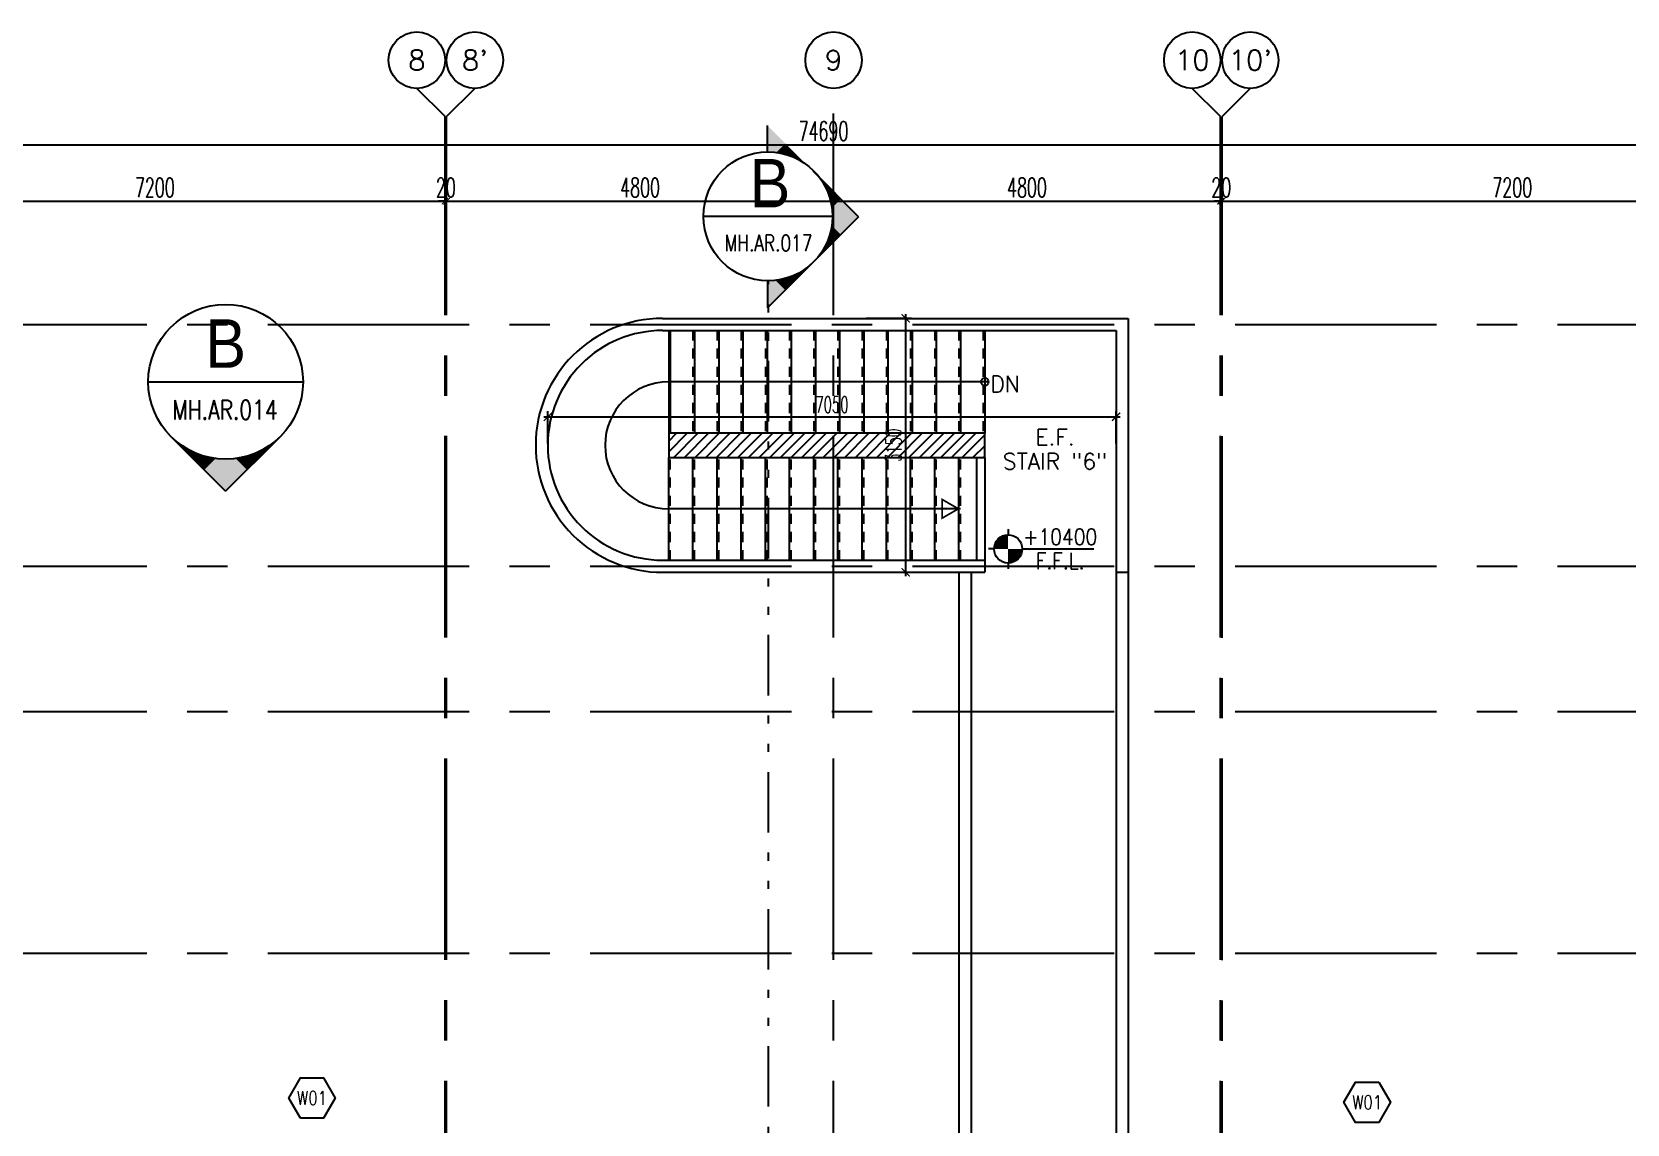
# Model space of a CAD drawing. Extents: x 88808.2 to 88899.2, y 39921.6 to 40001.1.
# Drawn here: x 88846.01 to 88865.79, y 39987.58 to 40001.13 of the extents above; entities that cross this region are included whole.
import ezdxf
from ezdxf.enums import TextEntityAlignment as Align

# ---------------------------------------------------------------- set-up
doc = ezdxf.new("R2010")
doc.units = 0
doc.header["$MEASUREMENT"] = 0
doc.header["$PDMODE"] = 34
for name, pattern in [('2DASHES', [1.7, 0.75, -0.25, 0.1, -0.25, 0.1, -0.25]), ('CENTERX2', [4, 2.5, -0.5, 0.5, -0.5]), ('HIDDEN2', [0.1875, 0.125, -0.0625])]:
    doc.linetypes.add(name, pattern=pattern)
doc.layers.get('0').update_dxf_attribs({"linetype": 'CONTINUOUS'})
doc.layers.get('DEFPOINTS').update_dxf_attribs({"linetype": 'CONTINUOUS'})
for name, color, linetype in [('AX', 6, 'CONTINUOUS'), ('AX-CR', 2, 'CONTINUOUS'), ('AX-DIM', 4, 'CONTINUOUS'), ('AX-TXT', 2, 'CONTINUOUS'), ('AXES', 11, 'CENTERX2'), ('ele', 7, 'CONTINUOUS'), ('Hatch', 11, 'CONTINUOUS'), ('IND-ES', 6, 'CONTINUOUS'), ('IND-ES-L', 6, '2DASHES'), ('IND-ES-TXT', 4, 'CONTINUOUS'), ('LEV-PL', 7, 'CONTINUOUS'), ('RM-NAME', 2, 'CONTINUOUS'), ('ROOF', 7, 'CONTINUOUS'), ('SEC-MRK', 7, 'CONTINUOUS'), ('STR', 5, 'CONTINUOUS'), ('TXT1', 2, 'CONTINUOUS'), ('WALL', 2, 'CONTINUOUS'), ('WIN-BOX', 3, 'CONTINUOUS'), ('WIN-NO', 5, 'CONTINUOUS')]:
    doc.layers.add(name, color=color, linetype=linetype)
doc.styles.add('ROMANS', font='ROMANS.shx', dxfattribs={"width": 0.6})
doc.styles.add('S', font='ROMANS.SHX')
doc.styles.add('S5', font='simplex.shx', dxfattribs={"width": 0.77})
doc.styles.add('TTXT', font='swisse.ttf', dxfattribs={"width": 0.6})
doc.dimstyles.new('DIM-OUT', dxfattribs={"dimscale": 0, "dimtxt": 0.24, "dimasz": 0.08, "dimexe": 0.02, "dimexo": 0.02, "dimgap": 0.05, "dimtad": 1, "dimdec": 0, "dimlfac": 1000, "dimzin": 0, "dimdsep": 46, "dimtxsty": 'ROMANS', "dimblk1": 'ARCHTICK', "dimblk2": 'ARCHTICK', "dimsah": 1, "dimcen": 0.01, "dimdle": 0.08, "dimclrd": 4, "dimclre": 4, "dimclrt": 2, "dimadec": 0, "dimazin": 0, "dimtp": 2, "dimtm": 2, "dimtfac": 0.114286, "dimtdec": 0, "dimtix": 1, "dimtmove": 2, "dimatfit": 3, "dimldrblk": 'ARCHTICK', "dimfxl": 0, "dimtolj": 1, "dimtzin": 0, "dimarcsym": 0})
doc.dimstyles.new('STANDARD in', dxfattribs={"dimtxt": 0.2, "dimasz": 0.1, "dimexe": 0.07, "dimexo": 0.07, "dimgap": 0.05, "dimtad": 1, "dimdec": 0, "dimlfac": 1000, "dimzin": 0, "dimdsep": 46, "dimtxsty": 'ROMANS', "dimblk": 'ARCHTICK', "dimcen": 0.05, "dimdle": 0.05, "dimclrd": 4, "dimclre": 4, "dimclrt": 2, "dimadec": 0, "dimazin": 0, "dimtfac": 1, "dimtdec": 0, "dimtmove": 2, "dimatfit": 3, "dimfxl": 0, "dimtolj": 1, "dimtzin": 0, "dimarcsym": 0})

# ---------------------------------------------------------------- blocks, each defined once
blk = doc.blocks.new('_ARCHTICK')
at = {"color": 0, "linetype": 'ByBlock', "const_width": 0.15}
blk.add_lwpolyline([(-0.5, -0.5), (0.5, 0.5)], dxfattribs=at)
blk = doc.blocks.new('*D378')
at = {"layer": 'AX-DIM', "color": 4, "lineweight": -2}
for p, q in [((88818.4, 39999.728), (88893.25, 39999.728)), ((88818.48, 39999.348), (88818.48, 39999.748)), ((88893.17, 39996.657), (88893.17, 39999.748))]:
    blk.add_line(p, q, dxfattribs=at)
at = {"layer": 'DEFPOINTS', "color": 0}
for p in [(88893.17, 39999.728), (88818.48, 39999.328), (88893.17, 39996.637)]:
    blk.add_point(p, dxfattribs=at)
at = {"layer": 'AX-DIM', "color": 4, "lineweight": -2, "xscale": 0.08, "yscale": 0.08, "zscale": 0.08, "rotation": 180}
blk.add_blockref('_ARCHTICK', (88818.48, 39999.728), dxfattribs=at)
at = {"layer": 'AX-DIM', "color": 4, "lineweight": -2, "xscale": 0.08, "yscale": 0.08, "zscale": 0.08}
blk.add_blockref('_ARCHTICK', (88893.17, 39999.728), dxfattribs=at)
at = {"layer": 'AX-DIM', "color": 2, "insert": (88855.825, 39999.898), "char_height": 0.24, "attachment_point": 5, "style": 'ROMANS'}
blk.add_mtext('\\A1;74690', dxfattribs=at)
blk = doc.blocks.new('*D71')
at = {"layer": 'AX-DIM', "color": 4, "lineweight": -2}
for p, q in [((88860.75, 39999.028), (88860.67, 39999.028)), ((88860.75, 39998.648), (88860.75, 39999.048)), ((88860.75, 39999.028), (88860.77, 39999.028)), ((88860.77, 39998.648), (88860.77, 39999.048)), ((88860.77, 39999.028), (88860.85, 39999.028))]:
    blk.add_line(p, q, dxfattribs=at)
at = {"layer": 'DEFPOINTS', "color": 0}
for p in [(88860.77, 39999.028), (88860.75, 39998.628), (88860.77, 39998.628)]:
    blk.add_point(p, dxfattribs=at)
at = {"layer": 'AX-DIM', "color": 4, "lineweight": -2, "xscale": 0.08, "yscale": 0.08, "zscale": 0.08}
blk.add_blockref('_ARCHTICK', (88860.75, 39999.028), dxfattribs=at)
at = {"layer": 'AX-DIM', "color": 4, "lineweight": -2, "xscale": 0.08, "yscale": 0.08, "zscale": 0.08, "rotation": 180}
blk.add_blockref('_ARCHTICK', (88860.77, 39999.028), dxfattribs=at)
at = {"layer": 'AX-DIM', "color": 2, "insert": (88860.76, 39999.198), "char_height": 0.24, "attachment_point": 5, "style": 'ROMANS'}
blk.add_mtext('\\A1;20', dxfattribs=at)
blk = doc.blocks.new('*D70')
at = {"layer": 'AX-DIM', "color": 4, "lineweight": -2}
for p, q in [((88860.69, 39999.028), (88868.05, 39999.028)), ((88860.77, 39998.648), (88860.77, 39999.048)), ((88867.97, 39998.648), (88867.97, 39999.048))]:
    blk.add_line(p, q, dxfattribs=at)
at = {"layer": 'DEFPOINTS', "color": 0}
for p in [(88867.97, 39999.028), (88860.77, 39998.628), (88867.97, 39998.628)]:
    blk.add_point(p, dxfattribs=at)
at = {"layer": 'AX-DIM', "color": 4, "lineweight": -2, "xscale": 0.08, "yscale": 0.08, "zscale": 0.08, "rotation": 180}
blk.add_blockref('_ARCHTICK', (88860.77, 39999.028), dxfattribs=at)
at = {"layer": 'AX-DIM', "color": 4, "lineweight": -2, "xscale": 0.08, "yscale": 0.08, "zscale": 0.08}
blk.add_blockref('_ARCHTICK', (88867.97, 39999.028), dxfattribs=at)
at = {"layer": 'AX-DIM', "color": 2, "insert": (88864.37, 39999.198), "char_height": 0.24, "attachment_point": 5, "style": 'ROMANS'}
blk.add_mtext('\\A1;7200', dxfattribs=at)
blk = doc.blocks.new('*D90')
at = {"layer": 'AX-DIM', "color": 4, "lineweight": -2}
for p, q in [((88851.13, 39999.028), (88851.05, 39999.028)), ((88851.13, 39998.648), (88851.13, 39999.048)), ((88851.13, 39999.028), (88851.15, 39999.028)), ((88851.15, 39998.648), (88851.15, 39999.048)), ((88851.15, 39999.028), (88851.23, 39999.028))]:
    blk.add_line(p, q, dxfattribs=at)
at = {"layer": 'DEFPOINTS', "color": 0}
for p in [(88851.15, 39999.028), (88851.13, 39998.628), (88851.15, 39998.628)]:
    blk.add_point(p, dxfattribs=at)
at = {"layer": 'AX-DIM', "color": 4, "lineweight": -2, "xscale": 0.08, "yscale": 0.08, "zscale": 0.08}
blk.add_blockref('_ARCHTICK', (88851.13, 39999.028), dxfattribs=at)
at = {"layer": 'AX-DIM', "color": 4, "lineweight": -2, "xscale": 0.08, "yscale": 0.08, "zscale": 0.08, "rotation": 180}
blk.add_blockref('_ARCHTICK', (88851.15, 39999.028), dxfattribs=at)
at = {"layer": 'AX-DIM', "color": 2, "insert": (88851.14, 39999.198), "char_height": 0.24, "attachment_point": 5, "style": 'ROMANS'}
blk.add_mtext('\\A1;20', dxfattribs=at)
blk = doc.blocks.new('*D89')
at = {"layer": 'AX-DIM', "color": 4, "lineweight": -2}
for p, q in [((88851.07, 39999.028), (88856.03, 39999.028)), ((88851.15, 39998.648), (88851.15, 39999.048)), ((88855.95, 39998.648), (88855.95, 39999.048))]:
    blk.add_line(p, q, dxfattribs=at)
at = {"layer": 'DEFPOINTS', "color": 0}
for p in [(88855.95, 39999.028), (88851.15, 39998.628), (88855.95, 39998.628)]:
    blk.add_point(p, dxfattribs=at)
at = {"layer": 'AX-DIM', "color": 4, "lineweight": -2, "xscale": 0.08, "yscale": 0.08, "zscale": 0.08, "rotation": 180}
blk.add_blockref('_ARCHTICK', (88851.15, 39999.028), dxfattribs=at)
at = {"layer": 'AX-DIM', "color": 4, "lineweight": -2, "xscale": 0.08, "yscale": 0.08, "zscale": 0.08}
blk.add_blockref('_ARCHTICK', (88855.95, 39999.028), dxfattribs=at)
at = {"layer": 'AX-DIM', "color": 2, "insert": (88853.55, 39999.198), "char_height": 0.24, "attachment_point": 5, "style": 'ROMANS'}
blk.add_mtext('\\A1;4800', dxfattribs=at)
blk = doc.blocks.new('*D88')
at = {"layer": 'AX-DIM', "color": 4, "lineweight": -2}
for p, q in [((88843.85, 39999.028), (88851.21, 39999.028)), ((88843.93, 39998.648), (88843.93, 39999.048)), ((88851.13, 39998.648), (88851.13, 39999.048))]:
    blk.add_line(p, q, dxfattribs=at)
at = {"layer": 'DEFPOINTS', "color": 0}
for p in [(88851.13, 39999.028), (88843.93, 39998.628), (88851.13, 39998.628)]:
    blk.add_point(p, dxfattribs=at)
at = {"layer": 'AX-DIM', "color": 4, "lineweight": -2, "xscale": 0.08, "yscale": 0.08, "zscale": 0.08, "rotation": 180}
blk.add_blockref('_ARCHTICK', (88843.93, 39999.028), dxfattribs=at)
at = {"layer": 'AX-DIM', "color": 4, "lineweight": -2, "xscale": 0.08, "yscale": 0.08, "zscale": 0.08}
blk.add_blockref('_ARCHTICK', (88851.13, 39999.028), dxfattribs=at)
at = {"layer": 'AX-DIM', "color": 2, "insert": (88847.53, 39999.198), "char_height": 0.24, "attachment_point": 5, "style": 'ROMANS'}
blk.add_mtext('\\A1;7200', dxfattribs=at)
blk = doc.blocks.new('*D91')
at = {"layer": 'AX-DIM', "color": 4, "lineweight": -2}
for p, q in [((88855.87, 39999.028), (88860.83, 39999.028)), ((88855.95, 39998.648), (88855.95, 39999.048)), ((88860.75, 39998.648), (88860.75, 39999.048))]:
    blk.add_line(p, q, dxfattribs=at)
at = {"layer": 'DEFPOINTS', "color": 0}
for p in [(88860.75, 39999.028), (88855.95, 39998.628), (88860.75, 39998.628)]:
    blk.add_point(p, dxfattribs=at)
at = {"layer": 'AX-DIM', "color": 4, "lineweight": -2, "xscale": 0.08, "yscale": 0.08, "zscale": 0.08, "rotation": 180}
blk.add_blockref('_ARCHTICK', (88855.95, 39999.028), dxfattribs=at)
at = {"layer": 'AX-DIM', "color": 4, "lineweight": -2, "xscale": 0.08, "yscale": 0.08, "zscale": 0.08}
blk.add_blockref('_ARCHTICK', (88860.75, 39999.028), dxfattribs=at)
at = {"layer": 'AX-DIM', "color": 2, "insert": (88858.35, 39999.198), "char_height": 0.24, "attachment_point": 5, "style": 'ROMANS'}
blk.add_mtext('\\A1;4800', dxfattribs=at)
blk = doc.blocks.new('WW1')
at = {"layer": 'WIN-BOX'}
blk.add_lwpolyline([(144, -250), (289, 0), (144, 250), (-144, 250), (-289, 0), (-144, -250)], close=True, dxfattribs=at)
at = {"layer": 'WIN-NO', "style": 'ROMANS', "width": 0.8}
blk.add_attdef('W00', text='', height=170, dxfattribs=at).set_placement((0, 0), align=Align.MIDDLE)
blk = doc.blocks.new('LEV1')
at = {"layer": 'LEV-PL'}
for p, q in [((0, 245), (0, 175)), ((-175, 0), (-245, 0)), ((175, 0), (1061, 0)), ((0, -175), (0, -245))]:
    blk.add_line(p, q, dxfattribs=at)
at = {"layer": 'LEV-PL', "const_width": 175}
for points in [[(-88, 0, -0.414214), (0, 88, -1)], [(88, 0, -0.414214), (0, -88, -1)]]:
    blk.add_lwpolyline(points, format="xyb", dxfattribs=at)
at = {"layer": 'LEV-PL'}
blk.add_circle((0, 0), 175, dxfattribs=at)
at = {"layer": 'LEV-PL', "color": 4, "style": 'S', "width": 0.85}
for tag, p in [('+0000', (646, 50)), ('F.F.L.', (646, -250))]:
    blk.add_attdef(tag, text='', height=200, dxfattribs=at).set_placement(p, align=Align.CENTER)
blk = doc.blocks.new('AXU')
at = {"layer": 'AX-CR'}
blk.add_circle((0, 350), 350, dxfattribs=at)
at = {"layer": 'AX-TXT', "style": 'ROMANS'}
blk.add_attdef('AX', text='', height=250, dxfattribs=at).set_placement((0, 350), align=Align.MIDDLE)
blk = doc.blocks.new('*D532')
at = {"layer": 'DEFPOINTS', "color": 0, "linetype": 'Continuous'}
for p in [(88856.286, 39997.575), (88856.845, 39997.575), (88856.403, 39994.425)]:
    blk.add_point(p, dxfattribs=at)
at = {"layer": 'ele', "color": 4, "linetype": 'Continuous', "lineweight": -2}
for p, q in [((88856.356, 39997.575), (88856.915, 39997.575)), ((88856.845, 39994.375), (88856.845, 39997.625)), ((88856.473, 39994.425), (88856.915, 39994.425))]:
    blk.add_line(p, q, dxfattribs=at)
at = {"layer": 'ele', "color": 4, "linetype": 'Continuous', "lineweight": -2, "xscale": 0.1, "yscale": 0.1, "zscale": 0.1}
for p, rotation in [((88856.845, 39997.575), 90), ((88856.845, 39994.425), 270)]:
    blk.add_blockref('_ARCHTICK', p, dxfattribs=dict(at, rotation=rotation))
at = {"layer": 'ele', "color": 2, "linetype": 'Continuous', "insert": (88856.695, 39996), "char_height": 0.2, "attachment_point": 5, "rotation": 90, "style": 'ROMANS'}
blk.add_mtext('\\A1;3150', dxfattribs=at)
blk = doc.blocks.new('*D533')
at = {"layer": 'DEFPOINTS', "color": 0, "linetype": 'Continuous'}
for p in [(88859.455, 39996.354), (88852.405, 39995.954), (88859.455, 39995.954)]:
    blk.add_point(p, dxfattribs=at)
at = {"layer": 'ele', "color": 4, "linetype": 'Continuous', "lineweight": -2}
for p, q in [((88852.355, 39996.354), (88859.505, 39996.354)), ((88852.405, 39996.024), (88852.405, 39996.424)), ((88859.455, 39996.024), (88859.455, 39996.424))]:
    blk.add_line(p, q, dxfattribs=at)
at = {"layer": 'ele', "color": 4, "linetype": 'Continuous', "lineweight": -2, "xscale": 0.1, "yscale": 0.1, "zscale": 0.1, "rotation": 180}
blk.add_blockref('_ARCHTICK', (88852.405, 39996.354), dxfattribs=at)
at = {"layer": 'ele', "color": 4, "linetype": 'Continuous', "lineweight": -2, "xscale": 0.1, "yscale": 0.1, "zscale": 0.1}
blk.add_blockref('_ARCHTICK', (88859.455, 39996.354), dxfattribs=at)
at = {"layer": 'ele', "color": 2, "linetype": 'Continuous', "insert": (88855.93, 39996.504), "char_height": 0.2, "attachment_point": 5, "style": 'ROMANS'}
blk.add_mtext('\\A1;7050', dxfattribs=at)
blk = doc.blocks.new('AR2-SC')
at = {"layer": 'IND-ES'}
for p, q in [((0, 1131), (-566, 566)), ((0, 1131), (1131, 0)), ((-800, 0), (-1131, 0)), ((800, 0), (1131, 0))]:
    blk.add_line(p, q, dxfattribs=at)
for points in [[(0, 800), (0, 1131), (-104, 793), (-221, 910)], [(0, 800), (0, 1131), (104, 793), (221, 910)], [(-207, 773), (-283, 849), (-306, 739), (-349, 782)], [(-104, 793), (-221, 910), (-207, 773), (-283, 849)], [(104, 793), (221, 910), (207, 773), (283, 849)], [(207, 773), (283, 849), (306, 739), (349, 782)], [(-492, 640), (-487, 634), (-566, 566)], [(-400, 693), (-419, 712), (-487, 634), (-492, 640)], [(-306, 739), (-349, 782), (-400, 693), (-419, 712)], [(306, 739), (349, 782), (400, 693), (419, 712)], [(400, 693), (419, 712), (487, 634), (492, 640)], [(492, 640), (487, 634), (566, 566)], [(-739, 306), (-782, 349), (-693, 400), (-712, 419)], [(-693, 400), (-712, 419), (-634, 487), (-640, 492)], [(-640, 492), (-634, 487), (-566, 566)], [(640, 492), (634, 487), (566, 566)], [(693, 400), (712, 419), (634, 487), (640, 492)], [(739, 306), (782, 349), (693, 400), (712, 419)], [(-800, 0), (-1131, 0), (-793, 104), (-910, 221)], [(-793, 104), (-910, 221), (-773, 207), (-849, 283)], [(-773, 207), (-849, 283), (-739, 306), (-782, 349)], [(773, 207), (849, 283), (739, 306), (782, 349)], [(793, 104), (910, 221), (773, 207), (849, 283)], [(800, 0), (1131, 0), (793, 104), (910, 221)]]:
    blk.add_solid(points, dxfattribs=at)
blk = doc.blocks.new('AR1-EL')
at = {"layer": 'IND-ES'}
for q in [(-566, 566), (566, 566)]:
    blk.add_line((0, 1131), q, dxfattribs=at)
for points in [[(0, 800), (0, 1131), (-104, 793), (-221, 910)], [(0, 800), (0, 1131), (104, 793), (221, 910)], [(-207, 773), (-283, 849), (-306, 739), (-349, 782)], [(-104, 793), (-221, 910), (-207, 773), (-283, 849)], [(104, 793), (221, 910), (207, 773), (283, 849)], [(207, 773), (283, 849), (306, 739), (349, 782)], [(-400, 693), (-419, 712), (-487, 634), (-492, 640)], [(-306, 739), (-349, 782), (-400, 693), (-419, 712)], [(306, 739), (349, 782), (400, 693), (419, 712)], [(400, 693), (419, 712), (487, 634), (492, 640)], [(-492, 640), (-487, 634), (-566, 566)], [(492, 640), (487, 634), (566, 566)]]:
    blk.add_solid(points, dxfattribs=at)

msp = doc.modelspace()

# ---------------------------------------------------------------- hatches: boundary and pattern name
at = {"layer": 'Hatch', "linetype": 'Continuous'}
h = msp.add_hatch(dxfattribs=at)
h.set_pattern_fill('ANSI31', color=256, scale=0.75, style=0)
h.paths.add_polyline_path([(88857.8251, 39996.1496), (88853.9051, 39996.1496), (88853.9051, 39995.8496), (88857.8251, 39995.8496)])

# ---------------------------------------------------------------- linework, layer by layer
at = {"layer": 'AXES'}
for p, q in [((88851.1303, 40000.0779), (88850.7803, 40000.4279)), ((88851.1503, 40000.0779), (88851.5003, 40000.4279)), ((88855.9503, 39921.6153), (88855.9503, 40000.4279)), ((88860.7503, 40000.0779), (88860.4003, 40000.4279)), ((88860.7703, 40000.0779), (88861.1203, 40000.4279)), ((88851.1303, 39921.6153), (88851.1303, 40000.0779)), ((88851.1503, 39921.6153), (88851.1503, 40000.0779)), ((88860.7503, 39921.6153), (88860.7503, 40000.0779)), ((88860.7703, 39921.6132), (88860.7703, 40000.0759)), ((88808.9303, 39997.4996), (88876.9703, 39997.4996)), ((88808.9303, 39994.4996), (88876.9703, 39994.4996)), ((88808.9303, 39992.6996), (88876.9703, 39992.6996)), ((88808.9303, 39989.6996), (88876.9703, 39989.6996))]:
    msp.add_line(p, q, dxfattribs=at)
at = {"layer": 'IND-ES'}
for p, q in [((88855.936, 39998.84), (88854.336, 39998.84)), ((88847.4487, 39996.7881), (88849.3687, 39996.7881)), ((88847.4487, 39996.7881), (88849.3687, 39996.7881))]:
    msp.add_line(p, q, dxfattribs=at)
at = {"layer": 'IND-ES-L'}
msp.add_line((88855.1418, 39984.3971), (88855.1418, 39998.0401), dxfattribs=at)
at = {"layer": 'IND-ES-L', "linetype": 'ByBlock'}
for centre, major_axis in [((88855.136, 39998.84), (0.8, 0.0001)), ((88848.4087, 39996.7881), (-0.96, -0.0001))]:
    msp.add_ellipse(centre, major_axis=major_axis, ratio=0.9999999, start_param=-0.0000763, end_param=6.283109, dxfattribs=at)
at = {"layer": 'ROOF'}
for p, q in [((88857.7251, 39995.8496), (88857.7251, 39994.5746)), ((88857.8251, 39995.8496), (88857.8251, 39994.5746)), ((88857.5053, 39994.4246), (88857.5053, 39979.7496)), ((88857.6553, 39994.4246), (88857.6553, 39979.7496)), ((88859.4553, 39994.4246), (88859.4553, 39979.7496)), ((88859.6053, 39994.4246), (88859.6053, 39979.7496))]:
    msp.add_line(p, q, dxfattribs=at)
msp.add_lwpolyline([(88857.8251, 39996.1496), (88853.9051, 39996.1496), (88853.9051, 39995.8496), (88857.8251, 39995.8496)], close=True, dxfattribs=at)
at = {"layer": 'STR', "linetype": 'HIDDEN2'}
for p, q in [((88853.9051, 39997.4246), (88853.9051, 39996.1496)), ((88853.9251, 39997.4246), (88853.9251, 39996.1496)), ((88854.2051, 39997.4246), (88854.2051, 39996.1496)), ((88854.5051, 39997.4246), (88854.5051, 39996.1496)), ((88854.8051, 39997.4246), (88854.8051, 39996.1496)), ((88855.1051, 39997.4246), (88855.1051, 39996.1496)), ((88855.4051, 39997.4246), (88855.4051, 39996.1496)), ((88855.7051, 39997.4246), (88855.7051, 39996.1496)), ((88856.0051, 39997.4246), (88856.0051, 39996.1496)), ((88856.3051, 39997.4246), (88856.3051, 39996.1496)), ((88856.6051, 39997.4246), (88856.6051, 39996.1496)), ((88856.9051, 39997.4246), (88856.9051, 39996.1496)), ((88857.2051, 39997.4246), (88857.2051, 39996.1496)), ((88857.5051, 39997.4246), (88857.5051, 39996.1496)), ((88857.8051, 39997.4246), (88857.8051, 39996.1496)), ((88853.9251, 39994.5746), (88853.9251, 39995.8496)), ((88854.2251, 39994.5746), (88854.2251, 39995.8496)), ((88854.5251, 39994.5746), (88854.5251, 39995.8496)), ((88854.8251, 39994.5746), (88854.8251, 39995.8496)), ((88855.1251, 39994.5746), (88855.1251, 39995.8496)), ((88855.4251, 39994.5746), (88855.4251, 39995.8496)), ((88855.7251, 39994.5746), (88855.7251, 39995.8496)), ((88856.0251, 39994.5746), (88856.0251, 39995.8496)), ((88856.3251, 39994.5746), (88856.3251, 39995.8496)), ((88856.6251, 39994.5746), (88856.6251, 39995.8496)), ((88856.9251, 39994.5746), (88856.9251, 39995.8496)), ((88857.2251, 39994.5746), (88857.2251, 39995.8496)), ((88857.5251, 39994.5746), (88857.5251, 39995.8496))]:
    msp.add_line(p, q, dxfattribs=at)
at = {"layer": 'STR'}
for p, q in [((88853.9051, 39997.4246), (88853.9051, 39996.1496)), ((88853.9251, 39997.4246), (88853.9251, 39996.1496)), ((88854.2251, 39997.4246), (88854.2251, 39996.1496)), ((88854.5251, 39997.4246), (88854.5251, 39996.1496)), ((88854.8251, 39997.4246), (88854.8251, 39996.1496)), ((88855.1251, 39997.4246), (88855.1251, 39996.1496)), ((88855.4251, 39997.4246), (88855.4251, 39996.1496)), ((88855.7251, 39997.4246), (88855.7251, 39996.1496)), ((88856.0251, 39997.4246), (88856.0251, 39996.1496)), ((88856.3251, 39997.4246), (88856.3251, 39996.1496)), ((88856.6251, 39997.4246), (88856.6251, 39996.1496)), ((88856.9251, 39997.4246), (88856.9251, 39996.1496)), ((88857.2251, 39997.4246), (88857.2251, 39996.1496)), ((88857.5251, 39997.4246), (88857.5251, 39996.1496)), ((88857.8251, 39997.4246), (88857.8251, 39996.1496)), ((88857.8722, 39996.7871), (88853.9026, 39996.7871)), ((88853.9051, 39994.5746), (88853.9051, 39995.8496)), ((88854.2051, 39994.5746), (88854.2051, 39995.8496)), ((88854.5051, 39994.5746), (88854.5051, 39995.8496)), ((88854.8051, 39994.5746), (88854.8051, 39995.8496)), ((88855.1051, 39994.5746), (88855.1051, 39995.8496)), ((88855.4051, 39994.5746), (88855.4051, 39995.8496)), ((88855.7051, 39994.5746), (88855.7051, 39995.8496)), ((88856.0051, 39994.5746), (88856.0051, 39995.8496)), ((88856.3051, 39994.5746), (88856.3051, 39995.8496)), ((88856.6051, 39994.5746), (88856.6051, 39995.8496)), ((88856.9051, 39994.5746), (88856.9051, 39995.8496)), ((88857.2051, 39994.5746), (88857.2051, 39995.8496)), ((88857.5051, 39994.5746), (88857.5051, 39995.8496)), ((88857.5251, 39995.2121), (88853.9026, 39995.2121))]:
    msp.add_line(p, q, dxfattribs=at)
at = {"layer": 'STR', "const_width": 0.0215}
msp.add_lwpolyline([(88857.2983, 39995.3275), (88857.2983, 39995.0966), (88857.4983, 39995.2121)], close=True, dxfattribs=at)
at = {"layer": 'STR'}
msp.add_circle((88857.8251, 39996.7871), 0.0472, dxfattribs=at)
msp.add_arc((88853.9026, 39995.9996), 0.7875, 90, 270, dxfattribs=at)
at = {"layer": 'WALL'}
for p, q in [((88853.8297, 39997.5746), (88859.6053, 39997.5746)), ((88859.6053, 39997.5746), (88859.6053, 39994.4246)), ((88853.8297, 39997.4246), (88859.4553, 39997.4246)), ((88859.4553, 39997.4246), (88859.4553, 39994.4246)), ((88853.8297, 39994.5746), (88857.8251, 39994.5746)), ((88857.8251, 39994.5746), (88857.8251, 39994.4246)), ((88853.8297, 39994.4246), (88857.8251, 39994.4246)), ((88859.4553, 39994.4246), (88859.6053, 39994.4246))]:
    msp.add_line(p, q, dxfattribs=at)
for radius, start, end in [(1.575, 90, 180), (1.425, 89.99998, 180), (1.575, 180, 270.00003), (1.425, 180, 270.00003)]:
    msp.add_arc((88853.8297, 39995.9996), radius, start, end, dxfattribs=at)

# ---------------------------------------------------------------- block references
at = {"layer": 'AX', "xscale": 0.001, "yscale": 0.001, "zscale": 0.001}
for p, values in [((88850.7803, 40000.4279), {'AX': '8'}), ((88851.5003, 40000.4279), {'AX': "8'"}), ((88855.9503, 40000.4279), {'AX': '9'}), ((88860.4003, 40000.4279), {'AX': '10'}), ((88861.1203, 40000.4279), {'AX': "10'"})]:
    msp.add_blockref('AXU', p, dxfattribs=at).add_auto_attribs(values)
at = {"layer": 'LEV-PL', "xscale": 0.001, "yscale": 0.001, "zscale": 0.001}
msp.add_blockref('LEV1', (88858.1161, 39994.7145), dxfattribs=at).add_auto_attribs({'F.F.L.': 'F.F.L.', '+0000': '+10400'})
at = {"layer": 'SEC-MRK', "color": 1}
for name, p, xscale, yscale, zscale, rotation in [('AR2-SC', (88855.1302, 39998.8342), 0.0009999999892897904, 0.0009999999892897904, 0.001, 270), ('AR1-EL', (88848.4087, 39996.7881), 0.001200000056996942, 0.001199999984237365, 0.0012, 180), ('AR1-EL', (88848.4087, 39996.7881), 0.001199999998789281, 0.001199999998789281, 0.0012, 180)]:
    msp.add_blockref(name, p, dxfattribs=dict(at, xscale=xscale, yscale=yscale, zscale=zscale, rotation=rotation))
at = {"layer": 'WIN-NO'}
ref = msp.add_blockref('WW1', (88849.4803, 39987.9027), dxfattribs=dict(at, xscale=-0.001, yscale=0.001, zscale=0.001))
ref.add_attrib('W00', 'W01', dxfattribs={"height": 0.17, "style": 'ROMANS', "width": 0.8}).set_placement((88849.4803, 39987.9027), align=Align.MIDDLE)
ref = msp.add_blockref('WW1', (88862.5703, 39987.8496), dxfattribs=dict(at, xscale=-0.001, yscale=0.001, zscale=0.001, rotation=180))
ref.add_attrib('W00', 'W01', dxfattribs={"height": 0.17, "style": 'ROMANS', "width": 0.8}).set_placement((88862.5703, 39987.8496), align=Align.MIDDLE)

# ---------------------------------------------------------------- texts
at = {"layer": 'IND-ES-TXT', "color": 2, "style": 'S5', "width": 0.77}
for tag, height, p in [('MH.AR.017', 0.2, (88855.1433, 39998.5092)), ('MH.AR.014', 0.24, (88848.4007, 39996.44))]:
    msp.add_attdef(tag, text='AR02', height=height, dxfattribs=at).set_placement(p, align=Align.MIDDLE)
at = {"layer": 'RM-NAME', "style": 'ROMANS'}
for s, p in [('DN', (88858.0794, 39996.7596)), ('E.F.', (88858.6973, 39996.101)), ('STAIR "6"', (88858.6973, 39995.801))]:
    msp.add_text(s, height=0.2, dxfattribs=at).set_placement(p, align=Align.MIDDLE)
at = {"layer": 'TXT1', "color": 6, "style": 'TTXT', "width": 0.9}
for p in [(88855.1614, 39998.9501), (88848.41, 39996.9615)]:
    msp.add_attdef('B', text='C', height=0.6018, dxfattribs=at).set_placement(p, align=Align.CENTER)

# ---------------------------------------------------------------- dimensions: what is measured, and where the dimension line sits
at = {"layer": 'AX-DIM'}
for base, p1, p2, picture, middle in [((88893.1703, 39999.7279), (88818.4803, 39999.3279), (88893.1703, 39996.637), '*D378', (88855.8253, 39999.8979)), ((88851.1303, 39999.0279), (88843.9303, 39998.6279), (88851.1303, 39998.6279), '*D88', (88847.5303, 39999.1979)), ((88851.1503, 39999.0279), (88851.1303, 39998.6279), (88851.1503, 39998.6279), '*D90', (88851.1403, 39999.1979)), ((88855.9503, 39999.0279), (88851.1503, 39998.6279), (88855.9503, 39998.6279), '*D89', (88853.5503, 39999.1979)), ((88860.7503, 39999.0279), (88855.9503, 39998.6279), (88860.7503, 39998.6279), '*D91', (88858.3503, 39999.1979)), ((88860.7703, 39999.0279), (88860.7503, 39998.6279), (88860.7703, 39998.6279), '*D71', (88860.7603, 39999.1979)), ((88867.9703, 39999.0279), (88860.7703, 39998.6279), (88867.9703, 39998.6279), '*D70', (88864.3703, 39999.1979))]:
    dim = msp.add_linear_dim(base=base, p1=p1, p2=p2, dimstyle='DIM-OUT', override={"dimscale": 1}, dxfattribs=at)
    dim.commit()
    dim.dimension.update_dxf_attribs({"geometry": picture, "text_midpoint": middle})
at = {"layer": 'ele', "color": 0, "linetype": 'Continuous'}
dim = msp.add_linear_dim(base=(88856.8454, 39997.5746), p1=(88856.4026, 39994.4246), p2=(88856.2858, 39997.5746), angle=270, dimstyle='STANDARD in', dxfattribs=at)
dim.commit()
dim.dimension.update_dxf_attribs({"geometry": '*D532', "text_midpoint": (88856.6954, 39995.9996)})
dim = msp.add_linear_dim(base=(88859.4553, 39996.3541), p1=(88852.4047, 39995.9541), p2=(88859.4553, 39995.9541), text='7050', dimstyle='STANDARD in', dxfattribs=at)
dim.commit()
dim.dimension.update_dxf_attribs({"geometry": '*D533', "text_midpoint": (88855.93, 39996.5041)})

doc.saveas('drawing.dxf')
